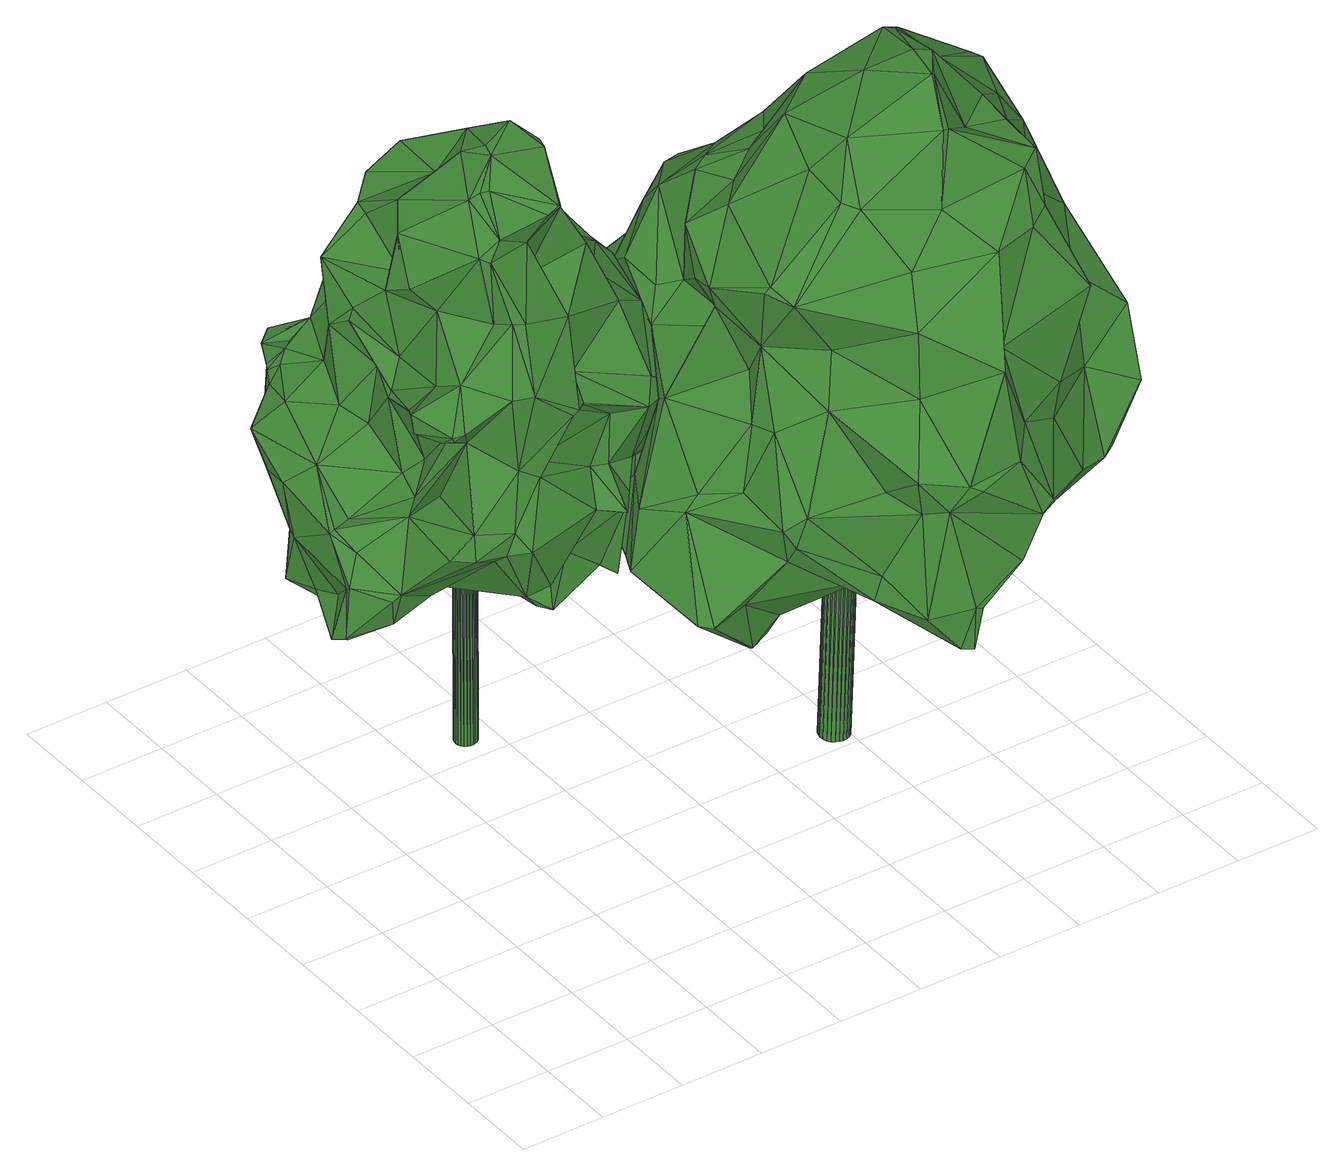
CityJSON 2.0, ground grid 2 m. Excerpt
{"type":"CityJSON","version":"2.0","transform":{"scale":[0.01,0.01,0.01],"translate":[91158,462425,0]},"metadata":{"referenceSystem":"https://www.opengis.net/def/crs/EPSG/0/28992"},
"CityObjects":{
"tree1":{"type":"SolitaryVegetationObject","attributes":{"gtid":166,"crown_width_m":8.95,"crown_median_z":9.31,"trunk_H_m":8.97,"trunk_DBH_m":0.517,"trunk_radius_m":0.259,"trunk_base_height_m":0.34,"original_gtid":"170"},"geometry":[{"type":"Solid","lod":"3","boundaries":[[[[0,1,2]],[[3,4,5]],[[5,4,6]],[[7,5,6]],[[8,9,10]],[[11,12,13]],[[14,15,16]],[[17,18,19]],[[17,19,20]],[[21,22,23]],[[24,25,26]],[[27,28,29]],[[30,27,31]],[[32,30,33]],[[34,35,36]],[[24,37,38]],[[39,40,41]],[[42,40,39]],[[43,44,45]],[[46,37,24]],[[11,13,47]],[[48,11,47]],[[49,50,17]],[[51,52,53]],[[54,55,56]],[[18,17,50]],[[57,58,3]],[[59,1,0]],[[60,61,62]],[[63,64,27]],[[65,7,6]],[[66,24,67]],[[66,67,68]],[[3,58,4]],[[69,70,71]],[[72,73,74]],[[47,75,76]],[[18,77,78]],[[55,79,56]],[[26,37,46]],[[80,81,82]],[[83,84,85]],[[2,38,37]],[[54,36,55]],[[79,86,87]],[[88,89,90]],[[21,23,91]],[[92,93,36]],[[94,95,96]],[[15,97,98]],[[99,100,101]],[[102,103,104]],[[105,104,103]],[[106,107,108]],[[109,86,79]],[[110,111,112]],[[113,114,115]],[[116,61,70]],[[117,118,119]],[[117,119,120]],[[36,121,34]],[[122,123,124]],[[57,125,126]],[[127,128,129]],[[130,131,106]],[[26,46,24]],[[132,113,100]],[[124,123,89]],[[36,133,55]],[[134,135,136]],[[74,135,134]],[[81,137,54]],[[81,54,56]],[[113,138,100]],[[4,58,139]],[[105,140,141]],[[2,37,26]],[[142,59,0]],[[143,144,145]],[[146,147,148]],[[0,9,8]],[[0,8,142]],[[4,139,6]],[[38,1,59]],[[2,1,38]],[[139,149,6]],[[150,151,108]],[[0,112,9]],[[152,153,154]],[[153,152,155]],[[142,156,59]],[[157,158,106]],[[157,106,159]],[[134,51,72]],[[61,160,161]],[[74,73,135]],[[132,162,163]],[[163,164,132]],[[165,101,166]],[[72,74,134]],[[167,126,168]],[[6,169,60]],[[15,14,136]],[[170,90,171]],[[106,158,172]],[[106,172,130]],[[173,174,175]],[[173,176,174]],[[177,100,178]],[[98,131,15]],[[130,15,131]],[[58,149,139]],[[167,168,179]],[[114,113,180]],[[129,128,181]],[[53,72,51]],[[182,183,184]],[[182,157,183]],[[185,96,186]],[[123,187,170]],[[188,189,190]],[[25,190,189]],[[191,192,193]],[[191,193,194]],[[109,79,195]],[[175,196,173]],[[134,197,51]],[[134,198,197]],[[199,200,197]],[[135,73,201]],[[15,136,97]],[[202,166,101]],[[169,203,60]],[[204,190,25]],[[205,206,207]],[[208,136,135]],[[90,209,88]],[[59,156,210]],[[68,204,66]],[[61,71,70]],[[136,14,211]],[[97,136,208]],[[31,27,212]],[[213,214,205]],[[176,137,174]],[[125,57,215]],[[159,151,184]],[[5,216,3]],[[141,125,215]],[[217,23,22]],[[101,100,138]],[[67,24,210]],[[67,210,68]],[[203,218,60]],[[59,210,38]],[[219,119,118]],[[220,119,219]],[[91,221,222]],[[108,151,159]],[[223,214,224]],[[174,225,52]],[[6,62,65]],[[6,60,62]],[[125,226,126]],[[227,181,128]],[[12,181,227]],[[164,228,132]],[[159,106,108]],[[117,164,163]],[[156,165,68]],[[229,99,165]],[[229,165,156]],[[230,231,232]],[[233,87,234]],[[233,234,235]],[[34,121,236]],[[84,83,89]],[[44,237,238]],[[155,152,158]],[[118,163,162]],[[124,89,221]],[[193,192,150]],[[127,129,18]],[[89,83,239]],[[83,85,239]],[[165,99,101]],[[240,8,10]],[[241,44,43]],[[141,104,105]],[[140,242,125]],[[99,178,100]],[[243,178,99]],[[29,244,245]],[[246,247,188]],[[248,5,7]],[[143,145,249]],[[250,226,125]],[[7,251,248]],[[96,95,186]],[[186,95,223]],[[157,159,183]],[[159,184,183]],[[16,172,252]],[[53,52,186]],[[68,210,156]],[[5,253,254]],[[47,255,75]],[[145,241,43]],[[2,256,257]],[[189,249,25]],[[125,242,250]],[[242,258,250]],[[259,207,48]],[[260,261,88]],[[262,80,263]],[[126,149,57]],[[57,149,58]],[[187,264,170]],[[24,66,25]],[[204,25,66]],[[2,257,0]],[[47,76,48]],[[180,228,231]],[[23,265,91]],[[257,256,266]],[[256,267,266]],[[154,92,176]],[[51,200,175]],[[200,196,175]],[[268,144,143]],[[56,87,82]],[[217,22,269]],[[234,270,271]],[[61,161,272]],[[237,203,126]],[[237,126,167]],[[184,150,273]],[[25,256,26]],[[84,89,88]],[[69,71,120]],[[259,205,207]],[[56,82,81]],[[54,92,36]],[[179,261,260]],[[219,274,244]],[[275,276,69]],[[11,181,12]],[[161,277,278]],[[279,249,189]],[[108,193,150]],[[170,264,90]],[[110,187,111]],[[107,193,108]],[[72,53,186]],[[176,252,152]],[[280,76,281]],[[11,77,129]],[[229,147,146]],[[141,140,125]],[[2,26,256]],[[199,196,200]],[[56,79,87]],[[176,152,154]],[[282,82,235]],[[282,235,140]],[[283,28,30]],[[206,95,94]],[[223,95,206]],[[205,223,206]],[[284,260,88]],[[284,88,41]],[[192,285,273]],[[60,286,61]],[[160,61,286]],[[84,287,85]],[[176,92,137]],[[54,137,92]],[[222,221,85]],[[152,172,158]],[[130,172,16]],[[130,16,15]],[[72,186,73]],[[229,288,63]],[[252,172,152]],[[117,163,118]],[[244,29,219]],[[260,167,179]],[[289,48,78]],[[73,224,290]],[[41,40,284]],[[284,40,42]],[[191,64,288]],[[191,194,64]],[[180,231,230]],[[65,62,251]],[[251,7,65]],[[68,165,166]],[[27,29,63]],[[217,111,187]],[[9,112,10]],[[208,291,292]],[[30,292,291]],[[289,78,77]],[[132,177,293]],[[132,293,162]],[[213,291,201]],[[202,204,166]],[[141,294,295]],[[215,294,141]],[[195,296,297]],[[195,297,109]],[[298,276,299]],[[223,205,214]],[[8,182,148]],[[103,263,105]],[[206,94,207]],[[244,274,162]],[[219,162,274]],[[8,300,142]],[[8,147,300]],[[262,263,94]],[[301,120,220]],[[302,262,225]],[[96,225,262]],[[207,20,48]],[[207,103,20]],[[207,94,103]],[[102,20,103]],[[48,76,259]],[[114,180,230]],[[245,244,177]],[[33,31,303]],[[205,259,213]],[[227,120,12]],[[13,12,301]],[[120,301,12]],[[269,112,111]],[[269,111,217]],[[44,286,60]],[[137,302,174]],[[30,28,27]],[[203,237,218]],[[204,68,166]],[[160,286,241]],[[84,88,261]],[[261,304,84]],[[160,277,161]],[[297,296,168]],[[250,86,109]],[[186,223,224]],[[73,186,224]],[[244,162,293]],[[188,143,189]],[[284,305,260]],[[305,42,43]],[[80,82,282]],[[208,32,97]],[[292,32,208]],[[232,306,272]],[[114,232,272]],[[63,243,229]],[[29,283,219]],[[280,219,283]],[[162,219,118]],[[299,295,254]],[[77,18,129]],[[75,281,76]],[[127,295,307]],[[254,216,5]],[[254,294,216]],[[69,120,227]],[[123,122,187]],[[217,187,122]],[[294,3,216]],[[61,116,62]],[[251,62,116]],[[297,226,109]],[[271,140,235]],[[251,116,298]],[[147,229,300]],[[250,109,226]],[[90,89,171]],[[249,39,267]],[[249,267,25]],[[268,247,113]],[[113,247,138]],[[247,246,138]],[[277,268,278]],[[305,43,45]],[[29,243,63]],[[105,80,282]],[[105,282,140]],[[64,212,27]],[[168,304,179]],[[179,304,261]],[[161,114,272]],[[278,114,161]],[[128,275,227]],[[307,276,275]],[[248,253,5]],[[249,279,143]],[[177,244,293]],[[18,78,19]],[[48,19,78]],[[187,110,266]],[[257,266,110]],[[189,143,279]],[[290,201,73]],[[143,188,247]],[[143,247,268]],[[52,225,96]],[[31,33,30]],[[96,262,94]],[[49,295,50]],[[49,102,295]],[[128,127,275]],[[307,275,127]],[[252,196,16]],[[194,212,64]],[[136,211,134]],[[100,177,132]],[[192,191,285]],[[308,85,309]],[[158,157,182]],[[158,182,155]],[[304,296,84]],[[304,168,296]],[[44,241,286]],[[195,287,296]],[[240,10,182]],[[182,10,155]],[[240,182,8]],[[190,202,188]],[[204,202,190]],[[153,22,236]],[[153,236,121]],[[154,153,121]],[[194,193,107]],[[105,263,80]],[[94,263,103]],[[150,184,151]],[[120,119,220]],[[87,235,82]],[[233,235,87]],[[84,296,287]],[[309,287,195]],[[309,85,287]],[[308,222,85]],[[41,88,209]],[[41,209,264]],[[124,23,122]],[[217,122,23]],[[272,117,120]],[[55,133,79]],[[155,269,22]],[[102,49,20]],[[145,144,241]],[[63,288,64]],[[141,310,104]],[[102,104,310]],[[221,91,265]],[[89,239,221]],[[239,85,221]],[[185,186,52]],[[185,52,96]],[[208,201,291]],[[146,288,229]],[[191,288,146]],[[51,197,200]],[[52,51,175]],[[52,175,174]],[[219,281,220]],[[124,221,265]],[[124,265,23]],[[142,300,156]],[[116,311,276]],[[69,276,311]],[[202,246,188]],[[32,33,97]],[[97,33,98]],[[49,17,20]],[[215,57,294]],[[149,126,203]],[[169,149,203]],[[3,294,57]],[[116,276,298]],[[254,295,294]],[[306,164,117]],[[306,117,272]],[[299,276,295]],[[307,295,276]],[[18,50,127]],[[295,127,50]],[[168,126,226]],[[168,226,297]],[[251,253,248]],[[308,133,222]],[[195,133,308]],[[309,195,308]],[[79,133,195]],[[229,243,99]],[[87,86,312]],[[258,312,86]],[[232,231,228]],[[29,245,243]],[[254,253,299]],[[298,299,253]],[[298,253,251]],[[20,19,48]],[[301,220,281]],[[301,281,75]],[[280,30,291]],[[252,176,196]],[[173,196,176]],[[275,69,227]],[[272,120,71]],[[272,71,61]],[[45,238,305]],[[45,44,238]],[[258,86,250]],[[234,271,235]],[[213,201,290]],[[149,169,6]],[[135,201,208]],[[10,112,269]],[[10,269,155]],[[155,22,153]],[[0,110,112]],[[257,110,0]],[[280,313,76]],[[140,258,242]],[[148,147,8]],[[291,213,313]],[[291,313,280]],[[280,283,30]],[[259,313,213]],[[76,313,259]],[[273,150,192]],[[137,81,302]],[[302,81,262]],[[81,80,262]],[[302,225,174]],[[89,123,171]],[[292,30,32]],[[170,171,123]],[[121,36,93]],[[121,93,154]],[[273,285,148]],[[267,256,25]],[[290,224,214]],[[213,290,214]],[[38,210,24]],[[146,285,191]],[[148,285,146]],[[70,311,116]],[[69,311,70]],[[314,42,39]],[[314,43,42]],[[230,232,114]],[[234,312,258]],[[22,315,236]],[[34,236,315]],[[280,281,219]],[[39,316,317]],[[258,270,234]],[[11,48,289]],[[11,289,77]],[[260,238,167]],[[237,167,238]],[[301,75,255]],[[301,255,13]],[[303,31,212]],[[303,212,194]],[[264,317,316]],[[232,228,306]],[[306,228,164]],[[132,228,113]],[[177,178,245]],[[314,39,249]],[[243,245,178]],[[180,113,228]],[[278,115,114]],[[14,196,199]],[[16,196,14]],[[182,273,148]],[[184,273,182]],[[277,144,268]],[[305,284,42]],[[268,115,278]],[[113,115,268]],[[267,317,266]],[[133,36,35]],[[133,35,222]],[[21,35,34]],[[91,35,21]],[[91,222,35]],[[198,199,197]],[[87,312,234]],[[106,131,107]],[[33,131,98]],[[156,300,229]],[[202,101,318]],[[246,202,318]],[[314,145,43]],[[249,145,314]],[[44,60,218]],[[44,218,237]],[[154,93,92]],[[246,318,138]],[[101,138,318]],[[295,102,310]],[[295,310,141]],[[33,303,131]],[[107,131,303]],[[194,107,303]],[[21,315,22]],[[34,315,21]],[[271,270,319]],[[258,319,270]],[[271,319,140]],[[258,140,319]],[[260,305,238]],[[90,264,209]],[[39,41,316]],[[264,316,41]],[[266,317,187]],[[187,317,264]],[[39,317,267]],[[129,181,11]],[[134,211,198]],[[211,14,198]],[[199,198,14]],[[283,320,28]],[[29,28,320]],[[29,320,283]],[[13,255,47]],[[241,144,160]],[[160,144,277]],[[321,322,323]],[[321,323,324]],[[324,323,325]],[[324,325,326]],[[323,322,327]],[[323,327,325]],[[325,327,328]],[[325,328,326]],[[327,322,329]],[[327,329,328]],[[328,329,330]],[[328,330,326]],[[329,322,331]],[[329,331,330]],[[330,331,332]],[[330,332,326]],[[331,322,333]],[[331,333,332]],[[332,333,334]],[[332,334,326]],[[333,322,335]],[[333,335,334]],[[334,335,336]],[[334,336,326]],[[335,322,337]],[[335,337,336]],[[336,337,338]],[[336,338,326]],[[337,322,339]],[[337,339,338]],[[338,339,340]],[[338,340,326]],[[339,322,341]],[[339,341,340]],[[340,341,342]],[[340,342,326]],[[341,322,343]],[[341,343,342]],[[342,343,344]],[[342,344,326]],[[343,322,345]],[[343,345,344]],[[344,345,346]],[[344,346,326]],[[345,322,347]],[[345,347,346]],[[346,347,348]],[[346,348,326]],[[347,322,349]],[[347,349,348]],[[348,349,350]],[[348,350,326]],[[349,322,351]],[[349,351,350]],[[350,351,352]],[[350,352,326]],[[351,322,353]],[[351,353,352]],[[352,353,354]],[[352,354,326]],[[353,322,355]],[[353,355,354]],[[354,355,356]],[[354,356,326]],[[355,322,357]],[[355,357,356]],[[356,357,358]],[[356,358,326]],[[357,322,359]],[[357,359,358]],[[358,359,360]],[[358,360,326]],[[359,322,361]],[[359,361,360]],[[360,361,362]],[[360,362,326]],[[361,322,363]],[[361,363,362]],[[362,363,364]],[[362,364,326]],[[363,322,365]],[[363,365,364]],[[364,365,366]],[[364,366,326]],[[365,322,367]],[[365,367,366]],[[366,367,368]],[[366,368,326]],[[367,322,369]],[[367,369,368]],[[368,369,370]],[[368,370,326]],[[369,322,321]],[[369,321,370]],[[370,321,324]],[[370,324,326]]]]}]},
"tree2":{"type":"SolitaryVegetationObject","attributes":{"gtid":124,"crown_width_m":11.47,"crown_median_z":9.41,"trunk_H_m":9.2,"trunk_DBH_m":0.692,"trunk_radius_m":0.346,"trunk_base_height_m":0.21,"original_gtid":"128"},"geometry":[{"type":"Solid","lod":"3","boundaries":[[[[371,372,373]],[[374,375,376]],[[377,378,379]],[[377,380,378]],[[381,382,383]],[[371,384,385]],[[386,387,388]],[[388,389,386]],[[390,391,392]],[[393,372,394]],[[395,396,397]],[[398,399,400]],[[400,401,402]],[[375,374,403]],[[404,405,406]],[[407,408,409]],[[371,385,372]],[[410,404,406]],[[401,411,412]],[[413,414,415]],[[416,383,417]],[[418,417,383]],[[419,420,421]],[[422,384,371]],[[386,423,421]],[[386,424,423]],[[425,394,426]],[[424,386,389]],[[427,428,429]],[[413,430,431]],[[373,397,432]],[[431,433,413]],[[434,433,431]],[[380,377,379]],[[410,435,404]],[[418,435,410]],[[436,437,438]],[[398,439,399]],[[388,440,441]],[[442,443,434]],[[444,445,446]],[[447,428,448]],[[429,428,447]],[[383,449,450]],[[404,451,452]],[[395,397,373]],[[453,454,455]],[[373,432,371]],[[371,432,422]],[[424,456,457]],[[458,459,460]],[[461,460,459]],[[462,463,464]],[[407,463,462]],[[465,466,467]],[[423,468,469]],[[425,407,409]],[[395,373,470]],[[471,472,448]],[[438,444,436]],[[451,435,473]],[[386,421,387]],[[474,475,476]],[[477,478,419]],[[473,478,477]],[[479,480,481]],[[413,415,430]],[[482,438,483]],[[484,453,485]],[[435,486,473]],[[429,487,488]],[[489,453,490]],[[381,435,418]],[[444,482,491]],[[492,493,494]],[[495,496,497]],[[414,498,499]],[[498,500,499]],[[501,502,398]],[[427,429,488]],[[437,395,470]],[[437,470,438]],[[379,487,447]],[[429,447,487]],[[503,504,425]],[[475,505,476]],[[420,419,506]],[[484,490,453]],[[404,435,451]],[[479,507,508]],[[385,394,372]],[[451,473,452]],[[509,433,510]],[[509,510,471]],[[511,512,513]],[[421,514,477]],[[515,516,430]],[[461,517,518]],[[519,384,520]],[[488,521,427]],[[497,485,522]],[[497,522,495]],[[412,484,485]],[[442,475,443]],[[523,471,524]],[[471,510,524]],[[515,430,415]],[[455,525,526]],[[379,447,380]],[[502,527,439]],[[504,528,491]],[[503,528,504]],[[529,530,531]],[[529,531,532]],[[385,426,394]],[[414,499,415]],[[375,509,533]],[[534,509,375]],[[535,409,408]],[[536,537,538]],[[498,539,500]],[[378,448,472]],[[374,376,540]],[[499,541,415]],[[542,543,544]],[[545,536,391]],[[533,448,376]],[[422,432,537]],[[500,546,547]],[[493,547,546]],[[537,520,422]],[[384,422,520]],[[434,548,549]],[[522,453,550]],[[536,538,551]],[[462,464,519]],[[407,385,463]],[[552,494,462]],[[552,462,519]],[[553,526,443]],[[503,554,555]],[[503,555,528]],[[527,511,556]],[[442,434,431]],[[533,376,375]],[[540,428,450]],[[448,428,540]],[[520,557,519]],[[558,559,560]],[[527,502,561]],[[562,563,564]],[[565,564,563]],[[414,375,498]],[[378,566,379]],[[481,566,378]],[[485,453,522]],[[565,567,568]],[[441,389,388]],[[476,569,474]],[[570,474,569]],[[521,459,427]],[[546,539,494]],[[571,517,572]],[[491,445,444]],[[434,549,433]],[[573,515,541]],[[494,574,575]],[[494,576,462]],[[575,576,494]],[[423,424,457]],[[419,421,477]],[[577,400,399]],[[546,500,539]],[[444,446,577]],[[535,578,579]],[[580,571,572]],[[580,572,581]],[[412,411,484]],[[492,494,552]],[[543,582,583]],[[533,509,471]],[[417,584,416]],[[481,472,479]],[[378,472,481]],[[537,432,538]],[[571,465,517]],[[396,527,556]],[[565,469,468]],[[565,585,469]],[[403,586,498]],[[586,403,374]],[[388,387,440]],[[545,557,537]],[[438,482,444]],[[585,477,514]],[[587,406,405]],[[547,541,499]],[[501,402,588]],[[412,588,402]],[[471,523,472]],[[407,426,385]],[[425,426,407]],[[416,584,532]],[[568,554,564]],[[562,564,589]],[[423,469,585]],[[585,514,423]],[[531,450,449]],[[531,449,532]],[[435,465,486]],[[474,443,475]],[[408,407,576]],[[387,506,440]],[[456,568,457]],[[577,399,437]],[[590,569,476]],[[514,421,423]],[[591,592,593]],[[590,502,569]],[[496,495,526]],[[496,526,553]],[[573,594,390]],[[579,409,535]],[[595,560,559]],[[455,454,596]],[[587,597,410]],[[598,542,599]],[[544,596,454]],[[489,490,600]],[[508,472,523]],[[373,483,470]],[[545,391,390]],[[392,391,536]],[[519,463,384]],[[384,463,385]],[[519,464,463]],[[383,416,449]],[[401,412,402]],[[528,601,445]],[[425,504,394]],[[497,496,553]],[[535,408,602]],[[603,532,584]],[[568,528,555]],[[439,527,604]],[[503,578,554]],[[554,578,564]],[[564,578,589]],[[498,375,403]],[[498,586,574]],[[414,413,534]],[[414,534,375]],[[380,448,378]],[[471,448,533]],[[605,574,586]],[[487,581,517]],[[568,555,554]],[[493,573,541]],[[372,483,373]],[[586,374,530]],[[586,530,605]],[[487,517,461]],[[488,487,461]],[[389,441,489]],[[441,606,489]],[[573,493,492]],[[605,529,575]],[[565,563,585]],[[551,538,397]],[[450,381,383]],[[458,381,450]],[[482,483,372]],[[483,438,470]],[[540,530,374]],[[508,583,479]],[[605,530,529]],[[592,558,560]],[[592,560,508]],[[517,465,518]],[[461,521,488]],[[389,489,600]],[[520,537,557]],[[412,485,588]],[[474,553,443]],[[497,588,485]],[[607,411,400]],[[400,411,401]],[[529,532,603]],[[529,603,575]],[[458,467,466]],[[574,494,539]],[[574,539,498]],[[376,448,540]],[[423,567,468]],[[534,433,509]],[[534,413,433]],[[462,576,407]],[[408,576,603]],[[575,603,576]],[[575,574,605]],[[453,526,550]],[[453,455,526]],[[447,448,380]],[[607,400,577]],[[515,573,608]],[[556,511,513]],[[481,480,581]],[[553,474,588]],[[553,588,497]],[[570,501,588]],[[474,570,588]],[[609,610,516]],[[430,516,610]],[[456,601,568]],[[528,568,601]],[[404,611,405]],[[452,611,404]],[[570,569,501]],[[502,501,569]],[[473,611,452]],[[477,611,473]],[[443,548,434]],[[585,611,477]],[[392,556,513]],[[457,568,567]],[[457,567,423]],[[545,390,594]],[[549,510,433]],[[523,592,508]],[[491,393,504]],[[482,393,491]],[[548,443,525]],[[548,525,558]],[[458,450,459]],[[484,411,490]],[[455,558,525]],[[582,612,583]],[[400,402,398]],[[473,486,580]],[[571,580,486]],[[585,613,611]],[[405,611,613]],[[405,613,585]],[[587,410,406]],[[532,449,416]],[[608,392,513]],[[608,513,512]],[[506,419,543]],[[419,582,543]],[[614,615,389]],[[542,454,606]],[[544,454,542]],[[489,454,453]],[[489,606,454]],[[436,577,437]],[[387,421,420]],[[420,506,387]],[[609,516,512]],[[393,394,504]],[[503,409,579]],[[616,615,614]],[[445,491,528]],[[522,550,495]],[[495,550,526]],[[565,568,564]],[[476,505,590]],[[610,609,505]],[[590,505,609]],[[475,610,505]],[[410,597,418]],[[502,439,398]],[[501,398,402]],[[440,617,441]],[[595,559,455]],[[595,596,543]],[[455,559,558]],[[542,598,543]],[[441,617,606]],[[478,612,419]],[[419,612,582]],[[443,526,525]],[[546,494,493]],[[542,606,617]],[[542,617,599]],[[598,617,440]],[[599,617,598]],[[500,547,499]],[[444,577,436]],[[430,610,431]],[[608,516,515]],[[512,516,608]],[[506,618,440]],[[600,490,411]],[[600,411,607]],[[608,573,390]],[[608,390,392]],[[530,540,531]],[[600,614,389]],[[573,492,594]],[[479,583,612]],[[382,418,383]],[[450,531,540]],[[511,561,512]],[[511,527,561]],[[502,590,561]],[[439,604,437]],[[547,493,541]],[[437,604,395]],[[512,561,609]],[[587,563,562]],[[552,519,557]],[[492,552,557]],[[437,399,439]],[[609,561,590]],[[577,616,607]],[[468,567,565]],[[543,598,618]],[[506,543,618]],[[456,616,619]],[[602,584,417]],[[418,597,417]],[[417,597,602]],[[381,418,382]],[[562,597,587]],[[602,597,562]],[[603,584,408]],[[595,455,596]],[[619,616,577]],[[461,458,460]],[[395,604,396]],[[604,527,396]],[[585,563,405]],[[587,405,563]],[[440,618,598]],[[616,456,615]],[[424,615,456]],[[424,389,615]],[[478,620,612]],[[479,612,620]],[[473,620,478]],[[480,479,620]],[[480,620,473]],[[431,610,442]],[[579,578,503]],[[425,409,503]],[[602,408,584]],[[415,541,515]],[[589,602,562]],[[589,578,602]],[[535,602,578]],[[581,572,517]],[[465,435,466]],[[381,466,435]],[[381,458,466]],[[508,507,472]],[[479,472,507]],[[461,518,458]],[[467,458,518]],[[467,518,465]],[[396,556,551]],[[396,551,397]],[[551,556,392]],[[392,536,551]],[[397,538,432]],[[545,537,536]],[[593,510,549]],[[619,577,446]],[[619,446,456]],[[558,592,591]],[[475,442,610]],[[548,558,591]],[[548,591,549]],[[591,593,549]],[[543,560,595]],[[583,560,543]],[[596,544,543]],[[583,508,560]],[[521,461,459]],[[621,459,450]],[[621,427,459]],[[581,566,481]],[[487,566,581]],[[487,379,566]],[[593,524,510]],[[592,524,593]],[[523,524,592]],[[482,372,393]],[[450,428,621]],[[427,621,428]],[[600,607,614]],[[607,616,614]],[[545,594,557]],[[492,557,594]],[[581,480,580]],[[473,580,480]],[[571,486,465]],[[601,446,445]],[[601,456,446]],[[622,623,624]],[[622,624,625]],[[625,624,626]],[[625,626,627]],[[624,623,628]],[[624,628,626]],[[626,628,629]],[[626,629,627]],[[628,623,630]],[[628,630,629]],[[629,630,631]],[[629,631,627]],[[630,623,632]],[[630,632,631]],[[631,632,633]],[[631,633,627]],[[632,623,634]],[[632,634,633]],[[633,634,635]],[[633,635,627]],[[634,623,636]],[[634,636,635]],[[635,636,637]],[[635,637,627]],[[636,623,638]],[[636,638,637]],[[637,638,639]],[[637,639,627]],[[638,623,640]],[[638,640,639]],[[639,640,641]],[[639,641,627]],[[640,623,642]],[[640,642,641]],[[641,642,643]],[[641,643,627]],[[642,623,644]],[[642,644,643]],[[643,644,645]],[[643,645,627]],[[644,623,646]],[[644,646,645]],[[645,646,647]],[[645,647,627]],[[646,623,648]],[[646,648,647]],[[647,648,649]],[[647,649,627]],[[648,623,650]],[[648,650,649]],[[649,650,651]],[[649,651,627]],[[650,623,652]],[[650,652,651]],[[651,652,653]],[[651,653,627]],[[652,623,654]],[[652,654,653]],[[653,654,655]],[[653,655,627]],[[654,623,656]],[[654,656,655]],[[655,656,657]],[[655,657,627]],[[656,623,658]],[[656,658,657]],[[657,658,659]],[[657,659,627]],[[658,623,660]],[[658,660,659]],[[659,660,661]],[[659,661,627]],[[660,623,662]],[[660,662,661]],[[661,662,663]],[[661,663,627]],[[662,623,664]],[[662,664,663]],[[663,664,665]],[[663,665,627]],[[664,623,666]],[[664,666,665]],[[665,666,667]],[[665,667,627]],[[666,623,668]],[[666,668,667]],[[667,668,669]],[[667,669,627]],[[668,623,670]],[[668,670,669]],[[669,670,671]],[[669,671,627]],[[670,623,622]],[[670,622,671]],[[671,622,625]],[[671,625,627]]]]}]}
},
"vertices":[
[150,746,731],[131,750,718],[147,769,646],[827,1304,736],[800,1329,581],[742,1350,730],[690,1360,612],[661,1384,683],[206,799,877],[202,644,856],[290,683,863],[637,1507,978],[561,1502,962],[560,1505,965],[458,832,1458],[406,832,1432],[427,821,1418],[702,1365,1083],[724,1443,975],[687,1388,1088],[781,1329,1139],[625,746,865],[462,692,935],[587,668,816],[48,852,598],[127,982,589],[136,870,607],[237,1135,1156],[261,1152,1163],[282,1217,999],[267,1207,1274],[258,1078,1223],[352,1038,1300],[299,1019,1285],[669,736,988],[663,732,866],[725,675,1017],[60,811,617],[57,811,620],[323,957,696],[403,968,673],[406,933,661],[405,983,688],[386,1154,765],[557,1241,809],[528,1210,858],[60,843,601],[557,1442,1118],[638,1431,1131],[802,1317,1113],[723,1403,976],[669,974,1527],[647,937,1418],[682,1011,1520],[770,732,1045],[836,739,992],[840,750,1000],[890,1224,762],[822,1294,599],[67,813,743],[566,1324,698],[509,1315,756],[566,1328,699],[248,1112,961],[304,1055,1072],[648,1386,677],[112,1002,613],[116,925,642],[76,1027,744],[560,1309,1004],[506,1259,836],[462,1309,843],[639,1056,1557],[587,1135,1513],[554,1024,1548],[508,1438,1120],[494,1384,1191],[707,1482,957],[678,1459,982],[900,811,835],[872,1020,1148],[843,874,1124],[840,885,1112],[671,713,595],[688,768,635],[689,766,638],[913,894,818],[799,821,934],[577,896,637],[640,731,618],[502,720,668],[631,617,822],[601,775,1100],[586,712,1063],[774,1196,1281],[723,1170,1314],[714,1037,1284],[334,1023,1414],[312,948,1325],[72,1179,934],[159,1262,847],[90,1145,842],[871,1313,1092],[884,1223,1126],[893,1247,1089],[914,1152,1081],[308,757,1194],[294,827,1156],[186,762,1166],[916,894,815],[324,658,798],[348,649,806],[257,630,838],[178,1250,833],[326,1244,734],[284,1250,718],[601,1272,784],[322,1410,944],[290,1432,952],[323,1412,947],[461,1429,940],[585,712,1059],[481,681,660],[471,657,615],[552,726,691],[918,1094,814],[812,1123,723],[720,1403,972],[676,1458,978],[705,1479,955],[430,813,1267],[360,918,1268],[222,1337,941],[734,749,845],[548,992,1543],[526,1071,1516],[452,937,1500],[759,834,1181],[157,1211,831],[799,1327,578],[871,1066,949],[853,1183,901],[101,837,806],[236,1203,709],[326,1242,730],[294,1166,767],[273,919,891],[132,911,836],[252,844,883],[777,1267,630],[229,823,1107],[195,764,1113],[442,681,1154],[533,674,1073],[553,680,1077],[416,703,965],[73,894,832],[277,697,1115],[391,691,1158],[248,701,1115],[336,1310,678],[334,1313,679],[251,1399,948],[254,1398,946],[239,1348,946],[82,1078,851],[81,1051,750],[664,1040,686],[743,982,684],[737,1288,658],[445,680,623],[472,661,615],[446,769,1286],[565,898,1284],[713,886,1316],[649,888,1432],[593,778,1241],[211,1320,943],[192,1286,935],[656,989,664],[194,1220,858],[655,1480,979],[337,777,1024],[252,700,1105],[241,727,1091],[621,966,1353],[648,1107,1439],[424,687,650],[151,1139,596],[167,1121,585],[121,1111,594],[259,950,1070],[239,844,1104],[238,845,1108],[274,961,1075],[900,834,787],[534,844,1415],[601,823,1493],[504,936,1504],[573,821,1481],[604,822,1491],[499,1124,1444],[84,1052,749],[663,1200,746],[90,1079,603],[598,1310,1289],[757,1208,1276],[746,1301,1185],[387,1100,1433],[438,788,665],[72,832,729],[480,937,1507],[255,1087,1187],[434,1284,1376],[574,1251,1353],[897,1195,825],[809,1298,756],[406,637,799],[600,1270,780],[337,1346,1010],[387,1375,985],[671,675,797],[691,698,804],[696,1179,1324],[575,1206,1402],[744,958,1272],[784,1015,772],[552,1430,984],[229,1296,955],[130,1023,909],[326,1165,793],[265,1170,901],[394,1260,931],[774,826,926],[772,896,818],[752,969,1005],[558,718,1055],[641,1156,748],[584,1085,786],[670,710,596],[303,827,873],[386,1198,753],[904,1030,876],[170,1196,952],[253,1315,983],[227,1296,965],[234,1202,713],[234,1204,710],[712,1355,730],[225,1051,658],[898,1014,870],[680,1325,747],[474,762,1278],[710,1325,755],[768,1288,779],[531,1445,1108],[165,871,620],[239,765,684],[895,1012,872],[582,1298,1249],[513,1010,656],[589,905,635],[839,1034,1183],[849,1148,1166],[414,774,639],[630,651,803],[295,792,666],[196,930,676],[270,1243,709],[380,663,844],[782,1016,776],[684,1030,905],[437,1319,844],[313,788,1062],[288,1350,969],[612,1353,1016],[649,1229,972],[310,1279,696],[309,1282,699],[198,1088,632],[361,1305,1177],[455,1369,1100],[854,1029,1101],[358,1248,1154],[487,1006,661],[311,892,927],[509,1311,756],[847,838,666],[268,1035,951],[657,1481,983],[511,1270,1433],[379,1234,1352],[375,1198,1345],[222,1337,945],[822,1265,790],[783,1315,972],[848,841,664],[835,891,728],[660,1263,788],[746,1258,812],[87,896,836],[495,1478,979],[754,922,1212],[321,1000,1120],[703,823,677],[492,1047,755],[289,1348,965],[719,1365,975],[709,787,807],[823,841,693],[794,1269,984],[559,1243,813],[864,882,812],[456,1230,1235],[348,1086,815],[476,736,948],[345,826,688],[321,801,664],[207,1154,822],[788,1117,942],[349,1197,1131],[551,1053,35],[525,1052,34],[550,1059,35],[535,1034,931],[534,1040,931],[510,1033,931],[547,1065,35],[532,1047,931],[543,1071,35],[527,1052,931],[538,1075,35],[522,1056,931],[531,1077,35],[516,1058,931],[524,1078,35],[509,1059,931],[518,1077,34],[502,1058,931],[512,1074,34],[496,1055,931],[506,1070,34],[491,1051,931],[502,1064,34],[487,1046,930],[500,1058,34],[484,1039,930],[499,1051,34],[484,1033,930],[500,1045,33],[485,1026,930],[503,1039,33],[487,1020,930],[507,1033,33],[492,1014,930],[513,1029,33],[497,1010,930],[519,1027,33],[503,1008,930],[526,1026,34],[510,1007,930],[532,1027,34],[517,1008,930],[538,1030,34],[523,1011,930],[544,1034,34],[528,1015,931],[548,1040,34],[532,1021,931],[550,1046,34],[535,1027,931],
[1210,595,1724],[1070,680,1620],[1098,494,1656],[1678,896,1016],[1749,795,973],[1660,875,845],[1551,856,495],[1462,842,551],[1539,896,481],[1555,857,497],[1208,1133,759],[1205,1181,772],[1352,1154,862],[1329,698,1724],[1169,744,1646],[614,582,699],[644,563,671],[642,380,667],[699,504,860],[1458,432,1592],[1455,431,1596],[1462,334,1576],[991,751,1442],[1060,795,1468],[1052,379,1559],[1209,311,1536],[1247,360,1693],[1075,197,1174],[966,360,1248],[930,319,1132],[1004,217,955],[1012,112,1035],[1690,858,1025],[915,1220,755],[900,1181,802],[925,1191,818],[1172,905,1452],[1203,1046,1267],[1094,966,1369],[972,1226,801],[836,259,933],[1034,129,939],[1734,445,948],[1728,575,1081],[1712,474,1115],[1353,1208,1000],[1299,1204,983],[1185,1206,772],[858,734,605],[741,696,610],[702,727,619],[1291,531,1782],[722,723,821],[658,614,821],[999,866,1435],[1121,831,1468],[1527,1093,529],[1529,1013,668],[1534,1053,518],[1656,281,1135],[1651,223,974],[1272,435,1782],[1674,467,891],[1579,224,836],[1044,1137,578],[850,436,1394],[880,372,1385],[861,430,1410],[1081,211,1332],[799,411,528],[665,353,666],[1514,159,871],[1375,177,783],[811,580,1341],[825,651,1317],[831,588,1281],[1536,1001,516],[1564,929,701],[1384,1147,860],[1459,1104,777],[997,1123,584],[941,1112,611],[957,192,713],[960,262,717],[1177,324,719],[743,644,1051],[752,679,1024],[1221,1079,738],[1448,1035,685],[1445,1031,686],[1371,1054,547],[1412,860,1490],[1347,844,1554],[1403,855,1540],[1212,1116,472],[1167,1057,544],[1244,1080,506],[826,702,956],[915,810,836],[1031,419,1562],[1527,716,797],[1416,818,602],[1005,998,467],[1273,34,898],[1434,123,892],[1300,35,923],[854,936,583],[1002,947,557],[1213,849,609],[1218,957,541],[1295,908,551],[913,659,1465],[1035,541,1574],[971,184,774],[1009,73,712],[1131,1088,485],[1456,1007,509],[1511,1090,521],[820,309,800],[818,273,855],[844,715,1412],[1590,711,1535],[1582,604,1441],[1477,801,1374],[1097,30,629],[1115,24,730],[1096,23,737],[1626,758,1131],[1666,615,1163],[1624,675,1160],[1102,54,1023],[1208,79,1258],[940,950,1333],[960,846,1425],[1377,147,1034],[765,541,670],[1306,777,677],[1287,674,696],[1677,614,888],[1551,567,964],[1382,228,1470],[1489,174,1309],[1437,264,1481],[715,820,681],[1603,434,1318],[1529,293,1253],[1276,1076,509],[1275,1079,514],[1461,833,1591],[1351,681,1721],[1510,1092,526],[1074,48,628],[1407,690,778],[1428,675,851],[1246,278,761],[1206,239,762],[1273,196,1469],[910,816,1184],[1485,998,985],[1568,991,994],[1450,1100,887],[1391,1204,1009],[1675,800,828],[1722,576,945],[1097,1103,1260],[1352,432,1616],[1324,511,1777],[1277,435,1780],[1507,777,1224],[1601,975,836],[1607,486,1325],[874,415,581],[988,564,665],[944,333,739],[1446,504,1618],[1472,647,1297],[1529,546,1264],[1365,300,852],[1519,362,870],[1078,51,628],[1263,363,1688],[1573,733,1542],[1233,51,786],[856,952,1182],[870,860,1160],[1411,300,1565],[1440,652,1631],[1252,420,716],[1197,421,726],[1176,572,753],[1258,161,1253],[907,1110,1082],[909,993,884],[882,1033,1118],[905,912,1022],[1454,920,520],[796,707,988],[839,831,1090],[1225,47,1044],[1127,41,1009],[1210,1114,469],[1244,1077,502],[1588,561,1462],[1521,908,1201],[1476,1009,1237],[1325,932,1323],[875,485,1222],[983,1068,1209],[1047,1084,1269],[1159,1082,478],[1262,992,529],[928,749,664],[1113,668,698],[1252,1102,1032],[868,921,810],[1624,957,1139],[907,1123,894],[1067,78,960],[959,1058,1159],[1274,103,1090],[1329,433,887],[1289,565,907],[1386,495,957],[1552,602,1521],[1144,452,772],[1000,329,762],[1091,1123,941],[841,435,530],[840,416,545],[793,287,898],[922,621,1172],[1165,1141,1030],[1372,977,1139],[1107,272,1440],[1608,973,1143],[760,376,675],[845,392,1068],[1477,372,1446],[1409,168,1100],[1533,260,1035],[921,1073,633],[1022,806,665],[941,1031,876],[792,430,915],[732,507,891],[833,459,1056],[801,408,531],[828,440,532],[887,546,1123],[1095,943,582],[1478,1024,677],[1210,651,20],[1175,652,21],[1209,660,20],[1232,636,940],[1231,644,941],[1198,636,941],[1205,669,21],[1228,653,941],[1200,676,21],[1222,660,941],[1193,682,21],[1215,666,941],[1185,685,21],[1207,669,942],[1176,686,22],[1198,671,942],[1167,686,22],[1189,670,942],[1158,682,22],[1181,666,942],[1151,677,22],[1174,661,942],[1145,670,22],[1168,654,942],[1142,661,22],[1164,646,942],[1140,653,22],[1163,637,942],[1141,644,22],[1164,628,942],[1145,635,21],[1167,619,942],[1150,628,21],[1173,612,941],[1157,622,21],[1180,606,941],[1165,619,21],[1188,603,941],[1174,617,20],[1197,602,941],[1183,618,20],[1206,603,941],[1192,622,20],[1214,606,940],[1199,627,20],[1222,611,940],[1205,634,20],[1227,618,940],[1208,642,20],[1231,627,940]
]}
